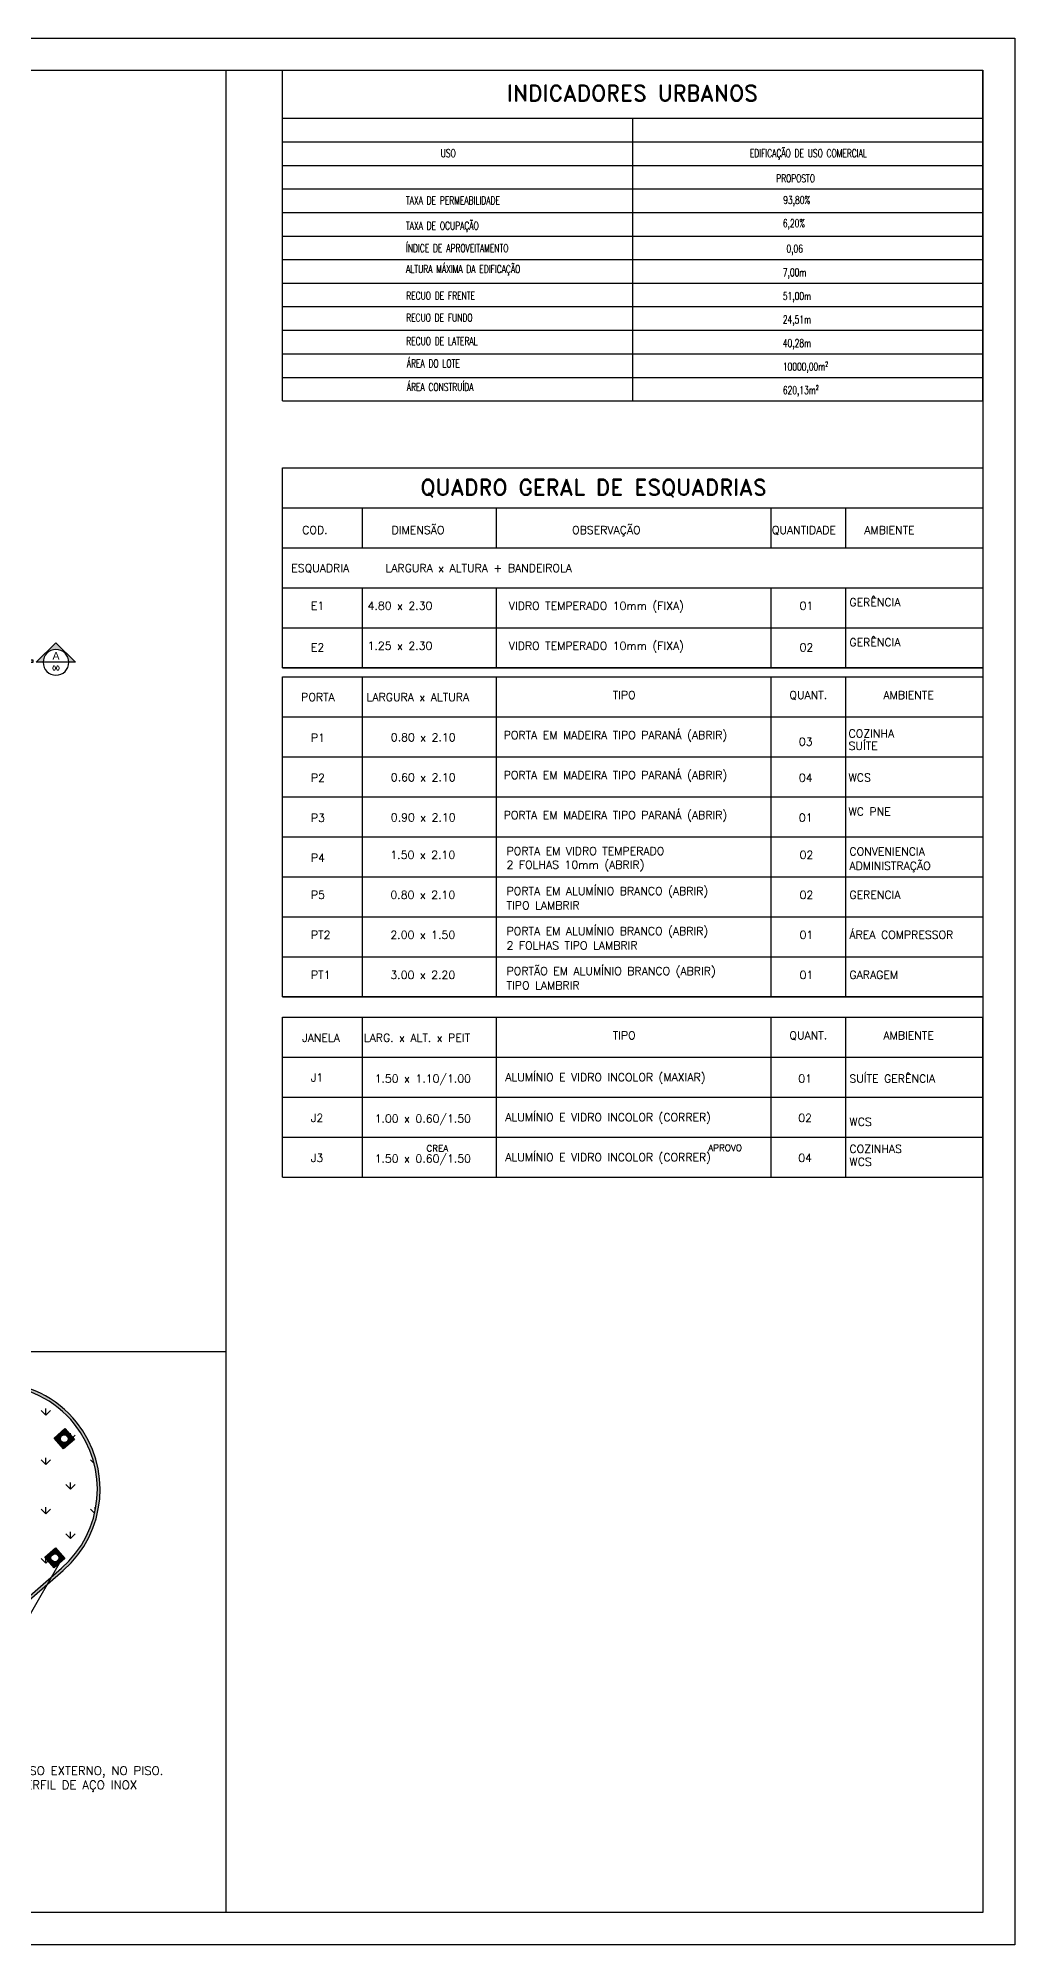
# Model space of a CAD drawing. Header units: millimetres. Extents: x 1111 to 1333, y -447 to -319.
# Drawn here: x 1156.59 to 1179.34, y -447 to -402.6 of the extents above; entities that cross this region are included whole.
import ezdxf
from ezdxf.enums import TextEntityAlignment as Align

# ---------------------------------------------------------------- set-up
doc = ezdxf.new("R2010")
doc.units = ezdxf.units.MM
for name, color, linetype in [('A-PEN-Y', 2, 'Continuous'), ('ARQ-COTAS', 30, 'Continuous'), ('ARQ-PAISAGISMO', 95, 'Continuous'), ('ARQ-SÍMBOLOS', 2, 'Continuous'), ('ARQ-TEXTO2', 2, 'Continuous'), ('ARQ-TEXTO4', 4, 'Continuous'), ('CERC02', 3, 'Continuous'), ('CERCAD-1', 1, 'Continuous'), ('CERCAD-2', 7, 'Continuous'), ('COTAS', 1, 'Continuous'), ('E-txt-g', 3, 'Continuous'), ('Pontos Luminotécnicos', 3, 'Continuous'), ('PRANCHA', 1, 'Continuous'), ('TXT', 2, 'Continuous')]:
    doc.layers.add(name, color=color, linetype=linetype)
doc.styles.add('ARIAL', font='arial.ttf')
doc.styles.add('REG80', font='romans.shx', dxfattribs={"width": 0.8, "height": 0.2})
doc.styles.add('ROMAND', font='romand', dxfattribs={"height": 0.004})
doc.styles.add('ROMANS', font='romans')
doc.styles.add('Romans_Anot', font='romans.shx')

# ---------------------------------------------------------------- blocks, each defined once
blk = doc.blocks.new('Símbolo_Corte')
at = {"layer": 'ARQ-SÍMBOLOS'}
h = blk.add_hatch(color=256, dxfattribs=at)
h.dxf.hatch_style = 1
h.paths.add_polyline_path([(0, 0.915), (-0.915, 0), (-0.6, 0, -1), (0.6, 0), (0.915, 0)])
at = {"layer": 'ARQ-SÍMBOLOS', "ltscale": 0.1}
blk.add_hatch(color=256, dxfattribs=at).paths.add_polyline_path([(1.063, 0.1), (2.775, 0.1), (2.775, 0), (1.063, 0)])
at = {"layer": 'ARQ-SÍMBOLOS'}
for p, q in [((-0.915, 0), (-0.6, 0)), ((0.6, 0), (0.915, 0))]:
    blk.add_line(p, q, dxfattribs=at)
at = {"layer": 'ARQ-SÍMBOLOS', "color": 4}
blk.add_line((-0.6, 0), (0.6, 0), dxfattribs=at)
at = {"layer": 'ARQ-SÍMBOLOS'}
blk.add_lwpolyline([(-0.915, 0), (0, 0.915), (0.915, 0)], dxfattribs=at)
blk.add_lwpolyline([(1.063, 0.1), (2.775, 0.1), (2.775, 0), (1.063, 0)], close=True, dxfattribs=at)
blk.add_circle((0, 0), 0.6, dxfattribs=at)
at = {"layer": 'ARQ-TEXTO2', "style": 'ROMANS'}
blk.add_attdef('NUMERO-FOLHA', text='', height=0.2, dxfattribs=at).set_placement((0, -0.271), align=Align.MIDDLE_CENTER)
at = {"layer": 'ARQ-TEXTO4', "style": 'ARIAL'}
blk.add_attdef('NUMERO-DESENHO-NA-FOLHA', text='', height=0.35, dxfattribs=at).set_placement((0, 0.301), align=Align.MIDDLE_CENTER)

msp = doc.modelspace()

# ---------------------------------------------------------------- hatches: boundary and pattern name
h = msp.add_hatch(color=256)
h.paths.add_polyline_path([(1150.179, -444.386), (1157.181, -438.28, 0.402007), (1157.489, -434.832, 0.463502), (1153.674, -434.727), (1146.011, -441.493, 0.456226), (1146.037, -444.597, 0.397702)])
h.paths.add_polyline_path([(1146.079, -444.548, -0.456226), (1146.053, -441.541), (1153.719, -434.773, -0.463968), (1157.439, -434.872, -0.402007), (1157.138, -438.232), (1150.135, -444.34, -0.397985)], flags=16)
h.paths.add_polyline_path([(1151.481, -439.065), (1151.707, -438.867), (1152.597, -439.887), (1152.371, -440.085)], flags=0)
at = {"layer": 'ARQ-PAISAGISMO'}
h = msp.add_hatch(dxfattribs=at)
h.set_pattern_fill('GRASS', color=256, scale=0.032, style=0)
h.set_pattern_definition([(90, (1139.5319, -443.86114), (-0.574736, 0.574736), [0.1524, -0.997072]), (45, (1139.5319, -443.86114), (-0.574736, 0.574736), [0.1524, -0.6604]), (135, (1139.5319, -443.86114), (-0.574736, -0.574736), [0.1524, -0.6604])])
edge = h.paths.add_edge_path()
edge.add_line((1150.135, -444.34), (1157.138, -438.232))
edge.add_arc((1155.537, -436.395), 2.437, 311.0942, 398.6962)
edge.add_arc((1155.537, -436.395), 2.437, 38.6962, 138.2553)
edge.add_line((1153.719, -434.773), (1146.053, -441.541))
edge.add_arc((1147.371, -443.033), 1.991, 131.4389, 229.5338)
edge.add_arc((1147.997, -442.299), 2.956, 229.5338, 316.341)
at = {"layer": 'Pontos Luminotécnicos'}
h = msp.add_hatch(color=251, dxfattribs=at)
h.dxf.hatch_style = 1
h.paths.add_polyline_path([(1157.219, -434.977), (1156.967, -435.198), (1157.188, -435.449), (1157.439, -435.229)])
h.paths.add_polyline_path([(1157.271, -435.153, -1), (1157.135, -435.273, -1)], flags=16)
h = msp.add_hatch(color=251, dxfattribs=at)
h.dxf.hatch_style = 1
h.paths.add_polyline_path([(1156.999, -437.752), (1156.748, -437.972), (1156.968, -438.223), (1157.219, -438.003)])
h.paths.add_polyline_path([(1157.052, -437.928, -1), (1156.915, -438.047, -1)], flags=16)

# ---------------------------------------------------------------- linework, layer by layer
msp.add_line((1154.461, -442.698), (1157.094, -438.113))
for points in [[(1150.179, -444.386), (1157.181, -438.28, 0.402007), (1157.489, -434.832, 0.463502), (1153.674, -434.727), (1146.011, -441.493, 0.456226), (1146.037, -444.597, 0.397702)], [(1150.135, -444.34), (1157.138, -438.232, 0.402007), (1157.439, -434.872, 0.463968), (1153.719, -434.773), (1146.053, -441.541, 0.456226), (1146.079, -444.548, 0.397985)]]:
    msp.add_lwpolyline(points, format="xyb", close=True)
at = {"layer": 'CERCAD-1'}
msp.add_lwpolyline([(1178.592, -446.25), (1115.592, -446.25), (1115.592, -403.35), (1178.592, -403.35)], close=True, dxfattribs=at)
at = {"layer": 'CERCAD-2'}
for p, q in [((1114.842, -402.6), (1179.342, -402.6)), ((1179.342, -402.6), (1179.342, -447)), ((1179.342, -447), (1112.217, -447))]:
    msp.add_line(p, q, dxfattribs=at)
at = {"layer": 'COTAS'}
for p, q in [((1164.151, -414.469), (1164.151, -413.537)), ((1167.27, -414.469), (1167.27, -413.537)), ((1173.664, -414.469), (1173.664, -413.537)), ((1175.404, -414.469), (1175.404, -413.537)), ((1162.287, -414.469), (1178.592, -414.469)), ((1162.287, -415.401), (1178.592, -415.401)), ((1164.151, -417.264), (1164.151, -415.401)), ((1167.27, -417.264), (1167.27, -415.401)), ((1173.664, -417.264), (1173.664, -415.401)), ((1175.404, -417.264), (1175.404, -415.401)), ((1162.287, -416.332), (1178.592, -416.332)), ((1162.287, -417.264), (1178.592, -417.264)), ((1162.287, -417.474), (1178.592, -417.474)), ((1164.151, -424.927), (1164.151, -417.474)), ((1167.27, -424.927), (1167.27, -417.474)), ((1173.664, -424.927), (1173.664, -417.474)), ((1175.404, -424.927), (1175.404, -417.474)), ((1162.287, -418.405), (1178.592, -418.405)), ((1162.287, -419.337), (1178.592, -419.337)), ((1162.287, -420.269), (1178.592, -420.269)), ((1162.287, -421.2), (1178.592, -421.2)), ((1162.287, -422.132), (1178.592, -422.132)), ((1162.287, -423.064), (1178.592, -423.064)), ((1162.287, -423.995), (1178.592, -423.995)), ((1162.287, -424.927), (1178.592, -424.927)), ((1162.287, -425.399), (1178.592, -425.399)), ((1162.287, -429.126), (1162.287, -425.399)), ((1164.151, -429.126), (1164.151, -425.399)), ((1167.27, -429.126), (1167.27, -425.399)), ((1173.664, -429.126), (1173.664, -425.399)), ((1175.404, -429.126), (1175.404, -425.399)), ((1178.592, -429.126), (1178.592, -425.399)), ((1162.287, -426.331), (1178.592, -426.331)), ((1162.287, -427.263), (1178.592, -427.263)), ((1162.287, -428.194), (1178.592, -428.194)), ((1162.287, -429.126), (1178.592, -429.126))]:
    msp.add_line(p, q, dxfattribs=at)
for points in [[(1162.287, -412.606), (1178.592, -412.606), (1178.592, -417.264), (1162.287, -417.264)], [(1162.287, -417.474), (1178.592, -417.474), (1178.592, -424.927), (1162.287, -424.927)]]:
    msp.add_lwpolyline(points, close=True, dxfattribs=at)
at = {"layer": 'Pontos Luminotécnicos', "ltscale": 0.5}
for points in [[(1156.967, -435.198), (1157.219, -434.977), (1157.439, -435.229), (1157.188, -435.449)], [(1156.748, -437.972), (1156.999, -437.752), (1157.219, -438.003), (1156.968, -438.223)]]:
    msp.add_lwpolyline(points, close=True, dxfattribs=at)
at = {"layer": 'Pontos Luminotécnicos'}
for centre in [(1157.203, -435.213), (1156.984, -437.988)]:
    msp.add_circle(centre, 0.0907, dxfattribs=at)
at = {"layer": 'PRANCHA'}
for p, q in [((1160.971, -446.25), (1160.971, -403.35)), ((1162.287, -411.047), (1162.287, -403.35)), ((1162.287, -403.35), (1178.592, -403.35)), ((1178.592, -411.047), (1178.592, -403.35)), ((1162.287, -404.466), (1178.592, -404.466)), ((1170.44, -404.466), (1170.44, -411.047)), ((1162.287, -405.014), (1178.592, -405.014)), ((1162.287, -405.563), (1178.592, -405.563)), ((1162.287, -406.111), (1178.592, -406.111)), ((1162.287, -406.66), (1178.592, -406.66)), ((1162.287, -407.208), (1178.592, -407.208)), ((1162.287, -407.756), (1178.592, -407.756)), ((1162.287, -407.756), (1178.592, -407.756)), ((1162.287, -407.756), (1178.592, -407.756)), ((1162.287, -407.756), (1178.592, -407.756)), ((1162.287, -407.756), (1178.592, -407.756)), ((1162.287, -407.756), (1178.592, -407.756)), ((1162.287, -407.756), (1178.592, -407.756)), ((1162.287, -408.305), (1178.592, -408.305)), ((1162.287, -408.853), (1178.592, -408.853)), ((1162.287, -408.853), (1178.592, -408.853)), ((1162.287, -409.402), (1178.592, -409.402)), ((1162.287, -409.402), (1178.592, -409.402)), ((1162.287, -409.95), (1178.592, -409.95)), ((1162.287, -410.499), (1178.592, -410.499)), ((1162.287, -411.047), (1178.592, -411.047)), ((1162.287, -412.606), (1178.592, -412.606)), ((1162.287, -413.537), (1178.592, -413.537)), ((1160.971, -433.189), (1144.023, -433.189))]:
    msp.add_line(p, q, dxfattribs=at)

# ---------------------------------------------------------------- block references
at = {"layer": 'ARQ-SÍMBOLOS', "ltscale": 0.03}
ref = msp.add_blockref('Símbolo_Corte', (1157.01, -417.135), dxfattribs=dict(at, xscale=-0.5, yscale=0.5, zscale=0.5))
ref.add_attrib('NUMERO-FOLHA', '00', dxfattribs={"layer": 'ARQ-TEXTO2', "ltscale": 0.03, "height": 0.1, "style": 'ROMANS'}).set_placement((1157.01, -417.27), align=Align.MIDDLE_CENTER)
ref.add_attrib('NUMERO-DESENHO-NA-FOLHA', 'A', dxfattribs={"layer": 'ARQ-TEXTO4', "ltscale": 0.03, "height": 0.175, "style": 'ARIAL'}).set_placement((1157.011, -416.984), align=Align.MIDDLE_CENTER)

# ---------------------------------------------------------------- texts
at = {"layer": 'A-PEN-Y', "style": 'REG80', "width": 0.7}
for s, height, p in [('ÍNDICE DE APROVEITAMENTO', 0.18281, (1165.161, -407.582)), ('0,06', 0.1828, (1174.023, -407.595)), ('ALTURA MÁXIMA DA EDIFICAÇÃO', 0.18281, (1165.164, -408.069)), ('7,00m', 0.1828, (1173.939, -408.147)), ('51,00m', 0.1828, (1173.939, -408.696))]:
    msp.add_text(s, height=height, dxfattribs=at).set_placement(p)
at = {"layer": 'ARQ-COTAS', "color": 2, "insert": (1154.23, -442.843), "char_height": 0.2, "attachment_point": 1, "style": 'Romans_Anot'}
msp.add_mtext('LUMINÁRIA DE USO EXTERNO, NO PISO. \\PMOLDURA EM PERFIL DE AÇO INOX\\P(NO PISO);', dxfattribs=at)
at = {"layer": 'CERC02', "style": 'ROMANS'}
for s, p in [('CREA', (1165.638, -428.378)), ('APROVO', (1172.201, -428.367))]:
    msp.add_text(s, height=0.15, dxfattribs=at).set_placement(p, align=Align.TOP_LEFT)
at = {"layer": 'E-txt-g', "color": 2, "style": 'REG80', "width": 0.7}
for s, height, p in [('USO', 0.1828, (1165.97, -405.371)), ('EDIFICAÇÃO DE USO COMERCIAL ', 0.18281, (1173.169, -405.371)), ('PROPOSTO', 0.1828, (1173.783, -405.958)), ('TAXA DE PERMEABILIDADE', 0.18281, (1165.161, -406.471)), ('93,80%%%', 0.1828, (1173.948, -406.461)), ('TAXA DE OCUPAÇÃO', 0.18281, (1165.161, -407.061)), ('6,20%%%', 0.1828, (1173.939, -407.001)), ('RECUO DE FRENTE', 0.18281, (1165.168, -408.69)), ('RECUO DE FUNDO', 0.18281, (1165.165, -409.201)), ('24,51m', 0.1828, (1173.939, -409.244)), ('RECUO DE LATERAL', 0.18281, (1165.168, -409.748)), ('40,28m', 0.1828, (1173.939, -409.793)), ('ÁREA DO LOTE', 0.18281, (1165.181, -410.268)), ('10000,00m²', 0.1828, (1173.939, -410.341)), ('ÁREA CONSTRUÍDA', 0.18281, (1165.181, -410.817)), ('620,13m²', 0.1828, (1173.939, -410.889))]:
    msp.add_text(s, height=height, dxfattribs=at).set_placement(p)
at = {"layer": 'TXT', "color": 3, "style": 'ROMAND'}
msp.add_text('INDICADORES URBANOS', height=0.37268, dxfattribs=at).set_placement((1170.433, -404.067), align=Align.CENTER)
msp.add_text('QUADRO GERAL DE ESQUADRIAS', height=0.37268, dxfattribs=at).set_placement((1165.496, -413.246))
at = {"layer": 'TXT'}
for s, height, style, p in [('COD.', 0.1863, 'ROMAND', (1162.745, -414.148)), ('DIMENSÃO', 0.1863, 'ROMAND', (1164.827, -414.148)), ('OBSERVAÇÃO', 0.1863, 'ROMAND', (1169.03, -414.148)), ('QUANTIDADE', 0.1863, 'ROMAND', (1173.683, -414.148)), ('AMBIENTE', 0.1863, 'ROMAND', (1175.835, -414.148)), ('ESQUADRIA', 0.1863, 'ROMAND', (1162.49, -415.034)), ('LARGURA x ALTURA + BANDEIROLA', 0.18634, 'ROMAND', (1164.683, -415.034)), ('E1', 0.1863, 'ROMANS', (1162.948, -415.911)), ('4.80 x 2.30 ', 0.18634, 'ROMANS', (1164.267, -415.911)), ('VIDRO TEMPERADO 10mm (FIXA)', 0.18634, 'ROMANS', (1167.556, -415.913)), ('01', 0.1863, 'ROMANS', (1174.329, -415.911)), ('GERÊNCIA', 0.1863, 'ROMANS', (1175.489, -415.83)), ('E2', 0.1863, 'ROMANS', (1162.948, -416.881)), ('1.25 x 2.30', 0.18634, 'ROMANS', (1164.267, -416.843)), ('VIDRO TEMPERADO 10mm (FIXA)', 0.18634, 'ROMANS', (1167.556, -416.844)), ('02', 0.1863, 'ROMANS', (1174.329, -416.881)), ('GERÊNCIA', 0.1863, 'ROMANS', (1175.489, -416.762)), ('TIPO', 0.1863, 'ROMANS', (1169.976, -417.99)), ('QUANT.', 0.1863, 'ROMANS', (1174.092, -417.99)), ('AMBIENTE', 0.1863, 'ROMANS', (1176.281, -417.99)), ('PORTA      ', 0.18634, 'ROMAND', (1162.719, -418.038)), ('LARGURA x ALTURA', 0.18634, 'ROMAND', (1164.244, -418.038)), ('PORTA EM MADEIRA TIPO PARANÁ (ABRIR)', 0.18634, 'ROMANS', (1167.437, -418.922)), ('P1', 0.1863, 'ROMANS', (1162.948, -418.985)), ('0.80 x 2.10', 0.18634, 'ROMANS', (1164.808, -418.975)), ('03', 0.1863, 'ROMANS', (1174.311, -419.076)), ('COZINHA', 0.1863, 'ROMANS', (1175.469, -418.887)), ('SUÍTE', 0.1863, 'ROMANS', (1175.469, -419.174)), ('P2', 0.1863, 'ROMANS', (1162.948, -419.917)), ('0.60 x 2.10', 0.18634, 'ROMANS', (1164.808, -419.907)), ('PORTA EM MADEIRA TIPO PARANÁ (ABRIR)', 0.18634, 'ROMANS', (1167.437, -419.853)), ('04', 0.1863, 'ROMANS', (1174.311, -419.916)), ('WCS', 0.1863, 'ROMANS', (1175.469, -419.912)), ('P3', 0.1863, 'ROMANS', (1162.948, -420.849)), ('0.90 x 2.10', 0.18634, 'ROMANS', (1164.808, -420.839)), ('PORTA EM MADEIRA TIPO PARANÁ (ABRIR)', 0.18634, 'ROMANS', (1167.437, -420.785)), ('01', 0.1863, 'ROMANS', (1174.311, -420.845)), ('WC PNE', 0.1863, 'ROMANS', (1175.469, -420.704)), ('P4', 0.1863, 'ROMANS', (1162.948, -421.78)), ('1.50 x 2.10', 0.18634, 'ROMANS', (1164.799, -421.711)), ('2 FOLHAS 10mm (ABRIR) ', 0.18634, 'ROMANS', (1167.504, -421.941)), ('PORTA EM VIDRO TEMPERADO ', 0.18634, 'ROMANS', (1167.504, -421.622)), ('02', 0.1863, 'ROMANS', (1174.329, -421.711)), ('ADMINISTRAÇÃO', 0.18634, 'ROMANS', (1175.489, -421.967)), ('CONVENIENCIA', 0.18634, 'ROMANS', (1175.489, -421.632)), ('P5', 0.1863, 'ROMANS', (1162.948, -422.643)), ('0.80 x 2.10', 0.18634, 'ROMANS', (1164.799, -422.643)), ('PORTA EM ALUMÍNIO BRANCO (ABRIR)', 0.18634, 'ROMANS', (1167.504, -422.554)), ('02', 0.1863, 'ROMANS', (1174.329, -422.643)), ('GERENCIA', 0.1863, 'ROMANS', (1175.489, -422.642)), ('TIPO LAMBRIR', 0.18634, 'ROMANS', (1167.504, -422.89)), ('PT2', 0.1863, 'ROMANS', (1162.948, -423.574)), ('2.00 x 1.50', 0.18634, 'ROMANS', (1164.799, -423.574)), ('PORTA EM ALUMÍNIO BRANCO (ABRIR)', 0.18634, 'ROMANS', (1167.504, -423.486)), ('01', 0.1863, 'ROMANS', (1174.329, -423.574)), ('ÁREA COMPRESSOR', 0.18634, 'ROMANS', (1175.489, -423.573)), ('2 FOLHAS TIPO LAMBRIR', 0.18634, 'ROMANS', (1167.504, -423.822)), ('PT1', 0.1863, 'ROMANS', (1162.948, -424.506)), ('3.00 x 2.20', 0.18634, 'ROMANS', (1164.799, -424.506)), ('PORTÃO EM ALUMÍNIO BRANCO (ABRIR)', 0.18634, 'ROMANS', (1167.504, -424.417)), ('01', 0.1863, 'ROMANS', (1174.329, -424.506)), ('GARAGEM', 0.1863, 'ROMANS', (1175.489, -424.505)), ('TIPO LAMBRIR', 0.18634, 'ROMANS', (1167.504, -424.753)), ('JANELA', 0.1863, 'ROMAND', (1162.745, -425.971)), ('LARG. x ALT. x PEIT', 0.18634, 'ROMAND', (1164.179, -425.971)), ('TIPO', 0.1863, 'ROMANS', (1169.976, -425.915)), ('QUANT.', 0.1863, 'ROMANS', (1174.092, -425.915)), ('AMBIENTE', 0.1863, 'ROMANS', (1176.281, -425.915)), ('ALUMÍNIO E VIDRO INCOLOR (MAXIAR)', 0.18634, 'ROMANS', (1167.474, -426.889)), ('SUÍTE GERÊNCIA', 0.18634, 'ROMANS', (1175.489, -426.923)), ('J1', 0.1863, 'ROMANS', (1162.948, -426.896)), ('1.50 x 1.10/1.00', 0.18634, 'ROMANS', (1164.432, -426.921)), ('01', 0.1863, 'ROMANS', (1174.298, -426.921)), ('ALUMÍNIO E VIDRO INCOLOR (CORRER)', 0.18634, 'ROMANS', (1167.474, -427.821)), ('J2', 0.1863, 'ROMANS', (1162.948, -427.837)), ('1.00 x 0.60/1.50', 0.18634, 'ROMANS', (1164.432, -427.853)), ('02', 0.1863, 'ROMANS', (1174.298, -427.837)), ('WCS', 0.1863, 'ROMANS', (1175.489, -427.928)), ('COZINHAS', 0.1863, 'ROMANS', (1175.489, -428.558)), ('J3', 0.1863, 'ROMANS', (1162.948, -428.769)), ('1.50 x 0.60/1.50', 0.18634, 'ROMANS', (1164.432, -428.784)), ('ALUMÍNIO E VIDRO INCOLOR (CORRER)', 0.18634, 'ROMANS', (1167.474, -428.752)), ('04', 0.1863, 'ROMANS', (1174.298, -428.769)), ('WCS', 0.1863, 'ROMANS', (1175.489, -428.86))]:
    msp.add_text(s, height=height, dxfattribs=dict(at, style=style)).set_placement(p)

doc.saveas('drawing.dxf')
